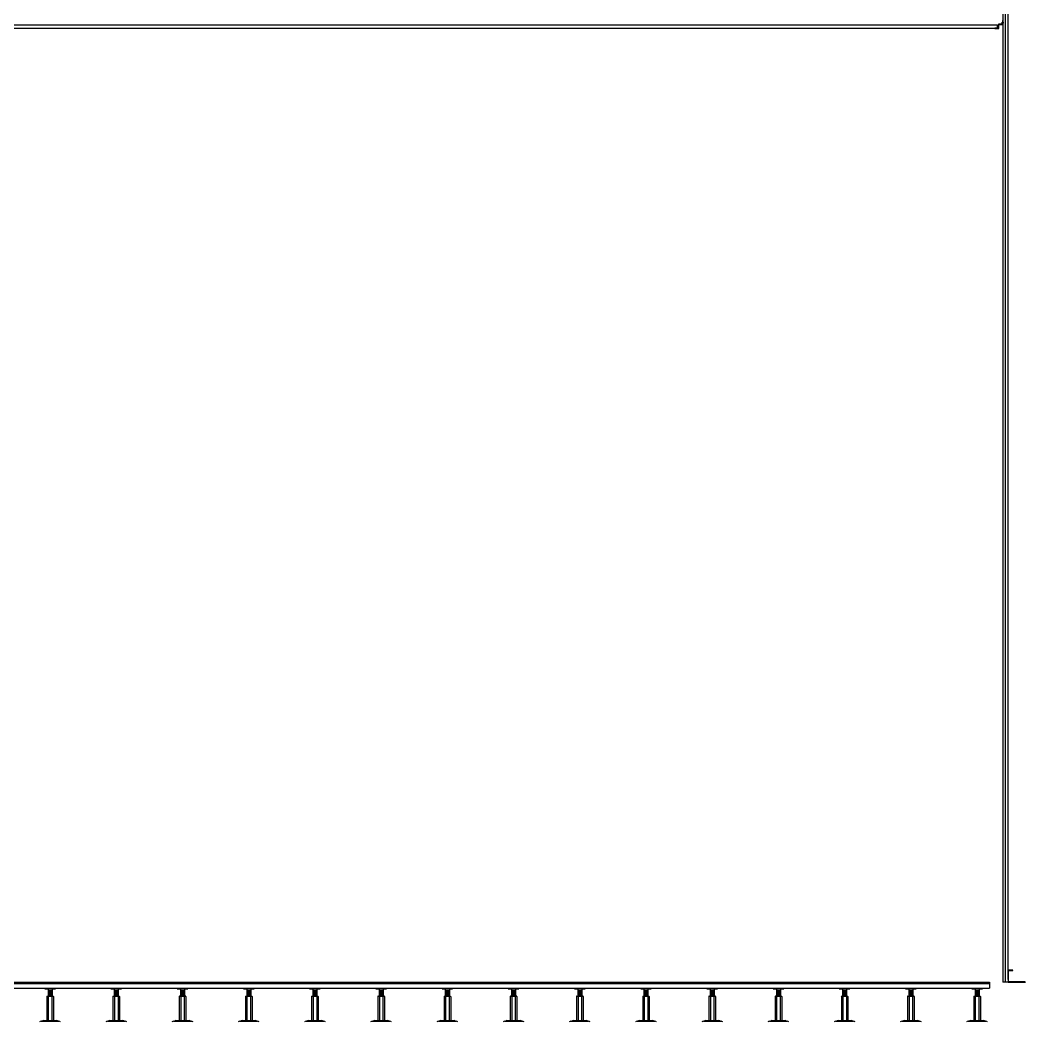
# Model space of a CAD drawing. Header units: millimetres. Extents: x 17311 to 801382, y -242618 to -104888.
# Drawn here: x 524100 to 527890, y -194279 to -190499 of the extents above; entities that cross this region are included whole.
import ezdxf

# ---------------------------------------------------------------- set-up
doc = ezdxf.new("R2010")
doc.units = ezdxf.units.MM
doc.header["$LTSCALE"] = 250
for name, color, linetype in [('8입면선', 8, 'Continuous'), ('A-CEIL', 8, 'Continuous'), ('A-ELE-4', 4, 'Continuous'), ('A-ELE-8', 8, 'Continuous'), ('A-WALL-D', 7, 'Continuous'), ('GES', 7, 'Continuous'), ('ISL', 251, 'Continuous'), ('MO-S', 3, 'Continuous'), ('입면', 7, 'Continuous')]:
    doc.layers.add(name, color=color, linetype=linetype)

# ---------------------------------------------------------------- blocks, each defined once
blk = doc.blocks.new('*U81')
at = {"layer": '8입면선', "color": 8}
blk.add_line((3316397.6, 472011.4), (3316397.6, 479051.4), dxfattribs=at)
at = {"layer": 'A-WALL-D'}
for p, q in [((3316387.6, 479051.4), (3316387.6, 472011.4)), ((3316407.6, 472021.4), (3316407.6, 479051.4)), ((3316407.6, 472011.4), (3316387.6, 472011.4))]:
    blk.add_line(p, q, dxfattribs=at)
at = {"layer": '입면', "color": 6}
for p, q in [((3316425.4, 472056.4), (3316407.6, 472056.4)), ((3316407.6, 472056.4), (3316407.6, 472011.4)), ((3316408.8, 472012.6), (3316408.8, 472055.2)), ((3316408.8, 472055.2), (3316425.4, 472055.2)), ((3316425.4, 472055.2), (3316425.4, 472056.4)), ((3316407.6, 472011.4), (3316472.9, 472011.4)), ((3316472.4, 472012.6), (3316408.8, 472012.6))]:
    blk.add_line(p, q, dxfattribs=at)
blk = doc.blocks.new('*U108')
at = {"layer": 'A-ELE-4'}
blk.add_line((-8.1, 0), (12441.9, 0), dxfattribs=at)
at = {"layer": 'A-ELE-8'}
for p, q in [((12441.9, 0), (12441.9, -23)), ((-8.1, -5), (12441.9, -5)), ((-8.1, -23), (12441.9, -23))]:
    blk.add_line(p, q, dxfattribs=at)
blk = doc.blocks.new('*U109')
at = {"layer": 'GES', "color": 8}
for p, q in [((47845, 2017, 0), (47845, 2019.5, 0)), ((47845, 2019.5, 0), (47885, 2019.5, 0)), ((47845, 2017, 0), (47885, 2017, 0)), ((47857.4, 2017, 0), (47857.4, 2007.2, 0)), ((47857.4, 2013.6, 0), (47857.4, 1989.7, 0)), ((47857.4, 2011.6, 0), (47872.6, 2011.6, 0)), ((47857.4, 2011.6, 0), (47872.6, 2011.6, 0)), ((47872.6, 2017, 0), (47872.6, 2007.2, 0)), ((47872.6, 2013.6, 0), (47872.6, 1989.7, 0)), ((47885, 2017, 0), (47885, 2019.5, 0)), ((48095, 2017, 0), (48095, 2019.5, 0)), ((48095, 2019.5, 0), (48135, 2019.5, 0)), ((48095, 2017, 0), (48135, 2017, 0)), ((48107.4, 2017, 0), (48107.4, 2007.2, 0)), ((48107.4, 2013.6, 0), (48107.4, 1989.7, 0)), ((48107.4, 2011.6, 0), (48122.6, 2011.6, 0)), ((48107.4, 2011.6, 0), (48122.6, 2011.6, 0)), ((48122.6, 2017, 0), (48122.6, 2007.2, 0)), ((48122.6, 2013.6, 0), (48122.6, 1989.7, 0)), ((48135, 2017, 0), (48135, 2019.5, 0)), ((48345, 2017, 0), (48345, 2019.5, 0)), ((48345, 2019.5, 0), (48385, 2019.5, 0)), ((48345, 2017, 0), (48385, 2017, 0)), ((48357.4, 2017, 0), (48357.4, 2007.2, 0)), ((48357.4, 2013.6, 0), (48357.4, 1989.7, 0)), ((48357.4, 2011.6, 0), (48372.6, 2011.6, 0)), ((48357.4, 2011.6, 0), (48372.6, 2011.6, 0)), ((48372.6, 2017, 0), (48372.6, 2007.2, 0)), ((48372.6, 2013.6, 0), (48372.6, 1989.7, 0)), ((48385, 2017, 0), (48385, 2019.5, 0)), ((48595, 2017, 0), (48595, 2019.5, 0)), ((48595, 2019.5, 0), (48635, 2019.5, 0)), ((48595, 2017, 0), (48635, 2017, 0)), ((48607.4, 2017, 0), (48607.4, 2007.2, 0)), ((48607.4, 2013.6, 0), (48607.4, 1989.7, 0)), ((48607.4, 2011.6, 0), (48622.6, 2011.6, 0)), ((48607.4, 2011.6, 0), (48622.6, 2011.6, 0)), ((48622.6, 2017, 0), (48622.6, 2007.2, 0)), ((48622.6, 2013.6, 0), (48622.6, 1989.7, 0)), ((48635, 2017, 0), (48635, 2019.5, 0)), ((48845, 2017, 0), (48845, 2019.5, 0)), ((48845, 2019.5, 0), (48885, 2019.5, 0)), ((48845, 2017, 0), (48885, 2017, 0)), ((48857.4, 2017, 0), (48857.4, 2007.2, 0)), ((48857.4, 2013.6, 0), (48857.4, 1989.7, 0)), ((48857.4, 2011.6, 0), (48872.6, 2011.6, 0)), ((48857.4, 2011.6, 0), (48872.6, 2011.6, 0)), ((48872.6, 2017, 0), (48872.6, 2007.2, 0)), ((48872.6, 2013.6, 0), (48872.6, 1989.7, 0)), ((48885, 2017, 0), (48885, 2019.5, 0)), ((49095, 2017, 0), (49095, 2019.5, 0)), ((49095, 2019.5, 0), (49135, 2019.5, 0)), ((49095, 2017, 0), (49135, 2017, 0)), ((49107.4, 2017, 0), (49107.4, 2007.2, 0)), ((49107.4, 2013.6, 0), (49107.4, 1989.7, 0)), ((49107.4, 2011.6, 0), (49122.6, 2011.6, 0)), ((49107.4, 2011.6, 0), (49122.6, 2011.6, 0)), ((49122.6, 2017, 0), (49122.6, 2007.2, 0)), ((49122.6, 2013.6, 0), (49122.6, 1989.7, 0)), ((49135, 2017, 0), (49135, 2019.5, 0)), ((49345, 2017, 0), (49345, 2019.5, 0)), ((49345, 2019.5, 0), (49385, 2019.5, 0)), ((49345, 2017, 0), (49385, 2017, 0)), ((49357.4, 2017, 0), (49357.4, 2007.2, 0)), ((49357.4, 2013.6, 0), (49357.4, 1989.7, 0)), ((49357.4, 2011.6, 0), (49372.6, 2011.6, 0)), ((49357.4, 2011.6, 0), (49372.6, 2011.6, 0)), ((49372.6, 2017, 0), (49372.6, 2007.2, 0)), ((49372.6, 2013.6, 0), (49372.6, 1989.7, 0)), ((49385, 2017, 0), (49385, 2019.5, 0)), ((49595, 2017, 0), (49595, 2019.5, 0)), ((49595, 2019.5, 0), (49635, 2019.5, 0)), ((49595, 2017, 0), (49635, 2017, 0)), ((49607.4, 2017, 0), (49607.4, 2007.2, 0)), ((49607.4, 2013.6, 0), (49607.4, 1989.7, 0)), ((49607.4, 2011.6, 0), (49622.6, 2011.6, 0)), ((49607.4, 2011.6, 0), (49622.6, 2011.6, 0)), ((49622.6, 2017, 0), (49622.6, 2007.2, 0)), ((49622.6, 2013.6, 0), (49622.6, 1989.7, 0)), ((49635, 2017, 0), (49635, 2019.5, 0)), ((49845, 2017, 0), (49845, 2019.5, 0)), ((49845, 2019.5, 0), (49885, 2019.5, 0)), ((49845, 2017, 0), (49885, 2017, 0)), ((49857.4, 2017, 0), (49857.4, 2007.2, 0)), ((49857.4, 2013.6, 0), (49857.4, 1989.7, 0)), ((49857.4, 2011.6, 0), (49872.6, 2011.6, 0)), ((49857.4, 2011.6, 0), (49872.6, 2011.6, 0)), ((49872.6, 2017, 0), (49872.6, 2007.2, 0)), ((49872.6, 2013.6, 0), (49872.6, 1989.7, 0)), ((49885, 2017, 0), (49885, 2019.5, 0)), ((50095, 2017, 0), (50095, 2019.5, 0)), ((50095, 2019.5, 0), (50135, 2019.5, 0)), ((50095, 2017, 0), (50135, 2017, 0)), ((50107.4, 2017, 0), (50107.4, 2007.2, 0)), ((50107.4, 2013.6, 0), (50107.4, 1989.7, 0)), ((50107.4, 2011.6, 0), (50122.6, 2011.6, 0)), ((50107.4, 2011.6, 0), (50122.6, 2011.6, 0)), ((50122.6, 2017, 0), (50122.6, 2007.2, 0)), ((50122.6, 2013.6, 0), (50122.6, 1989.7, 0)), ((50135, 2017, 0), (50135, 2019.5, 0)), ((50345, 2017, 0), (50345, 2019.5, 0)), ((50345, 2019.5, 0), (50385, 2019.5, 0)), ((50345, 2017, 0), (50385, 2017, 0)), ((50357.4, 2017, 0), (50357.4, 2007.2, 0)), ((50357.4, 2013.6, 0), (50357.4, 1989.7, 0)), ((50357.4, 2011.6, 0), (50372.6, 2011.6, 0)), ((50357.4, 2011.6, 0), (50372.6, 2011.6, 0)), ((50372.6, 2017, 0), (50372.6, 2007.2, 0)), ((50372.6, 2013.6, 0), (50372.6, 1989.7, 0)), ((50385, 2017, 0), (50385, 2019.5, 0)), ((50595, 2017, 0), (50595, 2019.5, 0)), ((50595, 2019.5, 0), (50635, 2019.5, 0)), ((50595, 2017, 0), (50635, 2017, 0)), ((50607.4, 2017, 0), (50607.4, 2007.2, 0)), ((50607.4, 2013.6, 0), (50607.4, 1989.7, 0)), ((50607.4, 2011.6, 0), (50622.6, 2011.6, 0)), ((50607.4, 2011.6, 0), (50622.6, 2011.6, 0)), ((50622.6, 2017, 0), (50622.6, 2007.2, 0)), ((50622.6, 2013.6, 0), (50622.6, 1989.7, 0)), ((50635, 2017, 0), (50635, 2019.5, 0)), ((50845, 2017, 0), (50845, 2019.5, 0)), ((50845, 2019.5, 0), (50885, 2019.5, 0)), ((50845, 2017, 0), (50885, 2017, 0)), ((50857.4, 2017, 0), (50857.4, 2007.2, 0)), ((50857.4, 2013.6, 0), (50857.4, 1989.7, 0)), ((50857.4, 2011.6, 0), (50872.6, 2011.6, 0)), ((50857.4, 2011.6, 0), (50872.6, 2011.6, 0)), ((50872.6, 2017, 0), (50872.6, 2007.2, 0)), ((50872.6, 2013.6, 0), (50872.6, 1989.7, 0)), ((50885, 2017, 0), (50885, 2019.5, 0)), ((51095, 2017, 0), (51095, 2019.5, 0)), ((51095, 2019.5, 0), (51135, 2019.5, 0)), ((51095, 2017, 0), (51135, 2017, 0)), ((51107.4, 2017, 0), (51107.4, 2007.2, 0)), ((51107.4, 2013.6, 0), (51107.4, 1989.7, 0)), ((51107.4, 2011.6, 0), (51122.6, 2011.6, 0)), ((51107.4, 2011.6, 0), (51122.6, 2011.6, 0)), ((51122.6, 2017, 0), (51122.6, 2007.2, 0)), ((51122.6, 2013.6, 0), (51122.6, 1989.7, 0)), ((51135, 2017, 0), (51135, 2019.5, 0)), ((51345, 2017, 0), (51345, 2019.5, 0)), ((51345, 2019.5, 0), (51385, 2019.5, 0)), ((51345, 2017, 0), (51385, 2017, 0)), ((51357.4, 2017, 0), (51357.4, 2007.2, 0)), ((51357.4, 2013.6, 0), (51357.4, 1989.7, 0)), ((51357.4, 2011.6, 0), (51372.6, 2011.6, 0)), ((51357.4, 2011.6, 0), (51372.6, 2011.6, 0)), ((51372.6, 2017, 0), (51372.6, 2007.2, 0)), ((51372.6, 2013.6, 0), (51372.6, 1989.7, 0)), ((51385, 2017, 0), (51385, 2019.5, 0)), ((47852.6, 1988.9, 0), (47852.6, 1898, 0)), ((47853.4, 1989.7, 0), (47857.6, 1989.7, 0)), ((47857.4, 2006.6, 0), (47872.6, 2006.6, 0)), ((47857.4, 2006.6, 0), (47872.6, 2006.6, 0)), ((47857.4, 2001.6, 0), (47872.6, 2001.6, 0)), ((47857.4, 2001.6, 0), (47872.6, 2001.6, 0)), ((47857.4, 1996.6, 0), (47872.6, 1996.6, 0)), ((47857.4, 1996.6, 0), (47872.6, 1996.6, 0)), ((47857.4, 1991.6, 0), (47872.6, 1991.6, 0)), ((47857.4, 1991.6, 0), (47872.6, 1991.6, 0)), ((47857.6, 1989.7, 0), (47872.6, 1989.7, 0)), ((47858.4, 1988.9, 0), (47858.4, 1898, 0)), ((47859.2, 1989.7, 0), (47870.9, 1989.7, 0)), ((47871.7, 1988.9, 0), (47871.7, 1898, 0)), ((47872.6, 1989.7, 0), (47876.7, 1989.7, 0)), ((47877.6, 1988.9, 0), (47877.6, 1898, 0)), ((48102.6, 1988.9, 0), (48102.6, 1898, 0)), ((48103.4, 1989.7, 0), (48107.6, 1989.7, 0)), ((48107.4, 2006.6, 0), (48122.6, 2006.6, 0)), ((48107.4, 2006.6, 0), (48122.6, 2006.6, 0)), ((48107.4, 2001.6, 0), (48122.6, 2001.6, 0)), ((48107.4, 2001.6, 0), (48122.6, 2001.6, 0)), ((48107.4, 1996.6, 0), (48122.6, 1996.6, 0)), ((48107.4, 1996.6, 0), (48122.6, 1996.6, 0)), ((48107.4, 1991.6, 0), (48122.6, 1991.6, 0)), ((48107.4, 1991.6, 0), (48122.6, 1991.6, 0)), ((48107.6, 1989.7, 0), (48122.6, 1989.7, 0)), ((48108.4, 1988.9, 0), (48108.4, 1898, 0)), ((48109.2, 1989.7, 0), (48120.9, 1989.7, 0)), ((48121.7, 1988.9, 0), (48121.7, 1898, 0)), ((48122.6, 1989.7, 0), (48126.7, 1989.7, 0)), ((48127.6, 1988.9, 0), (48127.6, 1898, 0)), ((48352.6, 1988.9, 0), (48352.6, 1898, 0)), ((48353.4, 1989.7, 0), (48357.6, 1989.7, 0)), ((48357.4, 2006.6, 0), (48372.6, 2006.6, 0)), ((48357.4, 2006.6, 0), (48372.6, 2006.6, 0)), ((48357.4, 2001.6, 0), (48372.6, 2001.6, 0)), ((48357.4, 2001.6, 0), (48372.6, 2001.6, 0)), ((48357.4, 1996.6, 0), (48372.6, 1996.6, 0)), ((48357.4, 1996.6, 0), (48372.6, 1996.6, 0)), ((48357.4, 1991.6, 0), (48372.6, 1991.6, 0)), ((48357.4, 1991.6, 0), (48372.6, 1991.6, 0)), ((48357.6, 1989.7, 0), (48372.6, 1989.7, 0)), ((48358.4, 1988.9, 0), (48358.4, 1898, 0)), ((48359.2, 1989.7, 0), (48370.9, 1989.7, 0)), ((48371.7, 1988.9, 0), (48371.7, 1898, 0)), ((48372.6, 1989.7, 0), (48376.7, 1989.7, 0)), ((48377.6, 1988.9, 0), (48377.6, 1898, 0)), ((48602.6, 1988.9, 0), (48602.6, 1898, 0)), ((48603.4, 1989.7, 0), (48607.6, 1989.7, 0)), ((48607.4, 2006.6, 0), (48622.6, 2006.6, 0)), ((48607.4, 2006.6, 0), (48622.6, 2006.6, 0)), ((48607.4, 2001.6, 0), (48622.6, 2001.6, 0)), ((48607.4, 2001.6, 0), (48622.6, 2001.6, 0)), ((48607.4, 1996.6, 0), (48622.6, 1996.6, 0)), ((48607.4, 1996.6, 0), (48622.6, 1996.6, 0)), ((48607.4, 1991.6, 0), (48622.6, 1991.6, 0)), ((48607.4, 1991.6, 0), (48622.6, 1991.6, 0)), ((48607.6, 1989.7, 0), (48622.6, 1989.7, 0)), ((48608.4, 1988.9, 0), (48608.4, 1898, 0)), ((48609.2, 1989.7, 0), (48620.9, 1989.7, 0)), ((48621.7, 1988.9, 0), (48621.7, 1898, 0)), ((48622.6, 1989.7, 0), (48626.7, 1989.7, 0)), ((48627.6, 1988.9, 0), (48627.6, 1898, 0)), ((48852.6, 1988.9, 0), (48852.6, 1898, 0)), ((48853.4, 1989.7, 0), (48857.6, 1989.7, 0)), ((48857.4, 2006.6, 0), (48872.6, 2006.6, 0)), ((48857.4, 2006.6, 0), (48872.6, 2006.6, 0)), ((48857.4, 2001.6, 0), (48872.6, 2001.6, 0)), ((48857.4, 2001.6, 0), (48872.6, 2001.6, 0)), ((48857.4, 1996.6, 0), (48872.6, 1996.6, 0)), ((48857.4, 1996.6, 0), (48872.6, 1996.6, 0)), ((48857.4, 1991.6, 0), (48872.6, 1991.6, 0)), ((48857.4, 1991.6, 0), (48872.6, 1991.6, 0)), ((48857.6, 1989.7, 0), (48872.6, 1989.7, 0)), ((48858.4, 1988.9, 0), (48858.4, 1898, 0)), ((48859.2, 1989.7, 0), (48870.9, 1989.7, 0)), ((48871.7, 1988.9, 0), (48871.7, 1898, 0)), ((48872.6, 1989.7, 0), (48876.7, 1989.7, 0)), ((48877.6, 1988.9, 0), (48877.6, 1898, 0)), ((49102.6, 1988.9, 0), (49102.6, 1898, 0)), ((49103.4, 1989.7, 0), (49107.6, 1989.7, 0)), ((49107.4, 2006.6, 0), (49122.6, 2006.6, 0)), ((49107.4, 2006.6, 0), (49122.6, 2006.6, 0)), ((49107.4, 2001.6, 0), (49122.6, 2001.6, 0)), ((49107.4, 2001.6, 0), (49122.6, 2001.6, 0)), ((49107.4, 1996.6, 0), (49122.6, 1996.6, 0)), ((49107.4, 1996.6, 0), (49122.6, 1996.6, 0)), ((49107.4, 1991.6, 0), (49122.6, 1991.6, 0)), ((49107.4, 1991.6, 0), (49122.6, 1991.6, 0)), ((49107.6, 1989.7, 0), (49122.6, 1989.7, 0)), ((49108.4, 1988.9, 0), (49108.4, 1898, 0)), ((49109.2, 1989.7, 0), (49120.9, 1989.7, 0)), ((49121.7, 1988.9, 0), (49121.7, 1898, 0)), ((49122.6, 1989.7, 0), (49126.7, 1989.7, 0)), ((49127.6, 1988.9, 0), (49127.6, 1898, 0)), ((49352.6, 1988.9, 0), (49352.6, 1898, 0)), ((49353.4, 1989.7, 0), (49357.6, 1989.7, 0)), ((49357.4, 2006.6, 0), (49372.6, 2006.6, 0)), ((49357.4, 2006.6, 0), (49372.6, 2006.6, 0)), ((49357.4, 2001.6, 0), (49372.6, 2001.6, 0)), ((49357.4, 2001.6, 0), (49372.6, 2001.6, 0)), ((49357.4, 1996.6, 0), (49372.6, 1996.6, 0)), ((49357.4, 1996.6, 0), (49372.6, 1996.6, 0)), ((49357.4, 1991.6, 0), (49372.6, 1991.6, 0)), ((49357.4, 1991.6, 0), (49372.6, 1991.6, 0)), ((49357.6, 1989.7, 0), (49372.6, 1989.7, 0)), ((49358.4, 1988.9, 0), (49358.4, 1898, 0)), ((49359.2, 1989.7, 0), (49370.9, 1989.7, 0)), ((49371.7, 1988.9, 0), (49371.7, 1898, 0)), ((49372.6, 1989.7, 0), (49376.7, 1989.7, 0)), ((49377.6, 1988.9, 0), (49377.6, 1898, 0)), ((49602.6, 1988.9, 0), (49602.6, 1898, 0)), ((49603.4, 1989.7, 0), (49607.6, 1989.7, 0)), ((49607.4, 2006.6, 0), (49622.6, 2006.6, 0)), ((49607.4, 2006.6, 0), (49622.6, 2006.6, 0)), ((49607.4, 2001.6, 0), (49622.6, 2001.6, 0)), ((49607.4, 2001.6, 0), (49622.6, 2001.6, 0)), ((49607.4, 1996.6, 0), (49622.6, 1996.6, 0)), ((49607.4, 1996.6, 0), (49622.6, 1996.6, 0)), ((49607.4, 1991.6, 0), (49622.6, 1991.6, 0)), ((49607.4, 1991.6, 0), (49622.6, 1991.6, 0)), ((49607.6, 1989.7, 0), (49622.6, 1989.7, 0)), ((49608.4, 1988.9, 0), (49608.4, 1898, 0)), ((49609.2, 1989.7, 0), (49620.9, 1989.7, 0)), ((49621.7, 1988.9, 0), (49621.7, 1898, 0)), ((49622.6, 1989.7, 0), (49626.7, 1989.7, 0)), ((49627.6, 1988.9, 0), (49627.6, 1898, 0)), ((49852.6, 1988.9, 0), (49852.6, 1898, 0)), ((49853.4, 1989.7, 0), (49857.6, 1989.7, 0)), ((49857.4, 2006.6, 0), (49872.6, 2006.6, 0)), ((49857.4, 2006.6, 0), (49872.6, 2006.6, 0)), ((49857.4, 2001.6, 0), (49872.6, 2001.6, 0)), ((49857.4, 2001.6, 0), (49872.6, 2001.6, 0)), ((49857.4, 1996.6, 0), (49872.6, 1996.6, 0)), ((49857.4, 1996.6, 0), (49872.6, 1996.6, 0)), ((49857.4, 1991.6, 0), (49872.6, 1991.6, 0)), ((49857.4, 1991.6, 0), (49872.6, 1991.6, 0)), ((49857.6, 1989.7, 0), (49872.6, 1989.7, 0)), ((49858.4, 1988.9, 0), (49858.4, 1898, 0)), ((49859.2, 1989.7, 0), (49870.9, 1989.7, 0)), ((49871.7, 1988.9, 0), (49871.7, 1898, 0)), ((49872.6, 1989.7, 0), (49876.7, 1989.7, 0)), ((49877.6, 1988.9, 0), (49877.6, 1898, 0)), ((50102.6, 1988.9, 0), (50102.6, 1898, 0)), ((50103.4, 1989.7, 0), (50107.6, 1989.7, 0)), ((50107.4, 2006.6, 0), (50122.6, 2006.6, 0)), ((50107.4, 2006.6, 0), (50122.6, 2006.6, 0)), ((50107.4, 2001.6, 0), (50122.6, 2001.6, 0)), ((50107.4, 2001.6, 0), (50122.6, 2001.6, 0)), ((50107.4, 1996.6, 0), (50122.6, 1996.6, 0)), ((50107.4, 1996.6, 0), (50122.6, 1996.6, 0)), ((50107.4, 1991.6, 0), (50122.6, 1991.6, 0)), ((50107.4, 1991.6, 0), (50122.6, 1991.6, 0)), ((50107.6, 1989.7, 0), (50122.6, 1989.7, 0)), ((50108.4, 1988.9, 0), (50108.4, 1898, 0)), ((50109.2, 1989.7, 0), (50120.9, 1989.7, 0)), ((50121.7, 1988.9, 0), (50121.7, 1898, 0)), ((50122.6, 1989.7, 0), (50126.7, 1989.7, 0)), ((50127.6, 1988.9, 0), (50127.6, 1898, 0)), ((50352.6, 1988.9, 0), (50352.6, 1898, 0)), ((50353.4, 1989.7, 0), (50357.6, 1989.7, 0)), ((50357.4, 2006.6, 0), (50372.6, 2006.6, 0)), ((50357.4, 2006.6, 0), (50372.6, 2006.6, 0)), ((50357.4, 2001.6, 0), (50372.6, 2001.6, 0)), ((50357.4, 2001.6, 0), (50372.6, 2001.6, 0)), ((50357.4, 1996.6, 0), (50372.6, 1996.6, 0)), ((50357.4, 1996.6, 0), (50372.6, 1996.6, 0)), ((50357.4, 1991.6, 0), (50372.6, 1991.6, 0)), ((50357.4, 1991.6, 0), (50372.6, 1991.6, 0)), ((50357.6, 1989.7, 0), (50372.6, 1989.7, 0)), ((50358.4, 1988.9, 0), (50358.4, 1898, 0)), ((50359.2, 1989.7, 0), (50370.9, 1989.7, 0)), ((50371.7, 1988.9, 0), (50371.7, 1898, 0)), ((50372.6, 1989.7, 0), (50376.7, 1989.7, 0)), ((50377.6, 1988.9, 0), (50377.6, 1898, 0)), ((50602.6, 1988.9, 0), (50602.6, 1898, 0)), ((50603.4, 1989.7, 0), (50607.6, 1989.7, 0)), ((50607.4, 2006.6, 0), (50622.6, 2006.6, 0)), ((50607.4, 2006.6, 0), (50622.6, 2006.6, 0)), ((50607.4, 2001.6, 0), (50622.6, 2001.6, 0)), ((50607.4, 2001.6, 0), (50622.6, 2001.6, 0)), ((50607.4, 1996.6, 0), (50622.6, 1996.6, 0)), ((50607.4, 1996.6, 0), (50622.6, 1996.6, 0)), ((50607.4, 1991.6, 0), (50622.6, 1991.6, 0)), ((50607.4, 1991.6, 0), (50622.6, 1991.6, 0)), ((50607.6, 1989.7, 0), (50622.6, 1989.7, 0)), ((50608.4, 1988.9, 0), (50608.4, 1898, 0)), ((50609.2, 1989.7, 0), (50620.9, 1989.7, 0)), ((50621.7, 1988.9, 0), (50621.7, 1898, 0)), ((50622.6, 1989.7, 0), (50626.7, 1989.7, 0)), ((50627.6, 1988.9, 0), (50627.6, 1898, 0)), ((50852.6, 1988.9, 0), (50852.6, 1898, 0)), ((50853.4, 1989.7, 0), (50857.6, 1989.7, 0)), ((50857.4, 2006.6, 0), (50872.6, 2006.6, 0)), ((50857.4, 2006.6, 0), (50872.6, 2006.6, 0)), ((50857.4, 2001.6, 0), (50872.6, 2001.6, 0)), ((50857.4, 2001.6, 0), (50872.6, 2001.6, 0)), ((50857.4, 1996.6, 0), (50872.6, 1996.6, 0)), ((50857.4, 1996.6, 0), (50872.6, 1996.6, 0)), ((50857.4, 1991.6, 0), (50872.6, 1991.6, 0)), ((50857.4, 1991.6, 0), (50872.6, 1991.6, 0)), ((50857.6, 1989.7, 0), (50872.6, 1989.7, 0)), ((50858.4, 1988.9, 0), (50858.4, 1898, 0)), ((50859.2, 1989.7, 0), (50870.9, 1989.7, 0)), ((50871.7, 1988.9, 0), (50871.7, 1898, 0)), ((50872.6, 1989.7, 0), (50876.7, 1989.7, 0)), ((50877.6, 1988.9, 0), (50877.6, 1898, 0)), ((51102.6, 1988.9, 0), (51102.6, 1898, 0)), ((51103.4, 1989.7, 0), (51107.6, 1989.7, 0)), ((51107.4, 2006.6, 0), (51122.6, 2006.6, 0)), ((51107.4, 2006.6, 0), (51122.6, 2006.6, 0)), ((51107.4, 2001.6, 0), (51122.6, 2001.6, 0)), ((51107.4, 2001.6, 0), (51122.6, 2001.6, 0)), ((51107.4, 1996.6, 0), (51122.6, 1996.6, 0)), ((51107.4, 1996.6, 0), (51122.6, 1996.6, 0)), ((51107.4, 1991.6, 0), (51122.6, 1991.6, 0)), ((51107.4, 1991.6, 0), (51122.6, 1991.6, 0)), ((51107.6, 1989.7, 0), (51122.6, 1989.7, 0)), ((51108.4, 1988.9, 0), (51108.4, 1898, 0)), ((51109.2, 1989.7, 0), (51120.9, 1989.7, 0)), ((51121.7, 1988.9, 0), (51121.7, 1898, 0)), ((51122.6, 1989.7, 0), (51126.7, 1989.7, 0)), ((51127.6, 1988.9, 0), (51127.6, 1898, 0)), ((51352.6, 1988.9, 0), (51352.6, 1898, 0)), ((51353.4, 1989.7, 0), (51357.6, 1989.7, 0)), ((51357.4, 2006.6, 0), (51372.6, 2006.6, 0)), ((51357.4, 2006.6, 0), (51372.6, 2006.6, 0)), ((51357.4, 2001.6, 0), (51372.6, 2001.6, 0)), ((51357.4, 2001.6, 0), (51372.6, 2001.6, 0)), ((51357.4, 1996.6, 0), (51372.6, 1996.6, 0)), ((51357.4, 1996.6, 0), (51372.6, 1996.6, 0)), ((51357.4, 1991.6, 0), (51372.6, 1991.6, 0)), ((51357.4, 1991.6, 0), (51372.6, 1991.6, 0)), ((51357.6, 1989.7, 0), (51372.6, 1989.7, 0)), ((51358.4, 1988.9, 0), (51358.4, 1898, 0)), ((51359.2, 1989.7, 0), (51370.9, 1989.7, 0)), ((51371.7, 1988.9, 0), (51371.7, 1898, 0)), ((51372.6, 1989.7, 0), (51376.7, 1989.7, 0)), ((51377.6, 1988.9, 0), (51377.6, 1898, 0)), ((47831.7, 1895.4), (47898.4, 1895.4)), ((47840.2, 1897.7), (47890.3, 1897.7)), ((47853.4, 1897.2, 0), (47857.6, 1897.2, 0)), ((47856.7, 1897.2, 0), (47856.7, 1897.7)), ((47857.6, 1897.2, 0), (47872.6, 1897.2, 0)), ((47872.6, 1897.2, 0), (47876.7, 1897.2, 0)), ((47873.4, 1897.2, 0), (47873.4, 1897.7)), ((48081.7, 1895.4), (48148.4, 1895.4)), ((48090.2, 1897.7), (48140.3, 1897.7)), ((48103.4, 1897.2, 0), (48107.6, 1897.2, 0)), ((48106.7, 1897.2, 0), (48106.7, 1897.7)), ((48107.6, 1897.2, 0), (48122.6, 1897.2, 0)), ((48122.6, 1897.2, 0), (48126.7, 1897.2, 0)), ((48123.4, 1897.2, 0), (48123.4, 1897.7)), ((48331.7, 1895.4), (48398.4, 1895.4)), ((48340.2, 1897.7), (48390.3, 1897.7)), ((48353.4, 1897.2, 0), (48357.6, 1897.2, 0)), ((48356.7, 1897.2, 0), (48356.7, 1897.7)), ((48357.6, 1897.2, 0), (48372.6, 1897.2, 0)), ((48372.6, 1897.2, 0), (48376.7, 1897.2, 0)), ((48373.4, 1897.2, 0), (48373.4, 1897.7)), ((48581.7, 1895.4), (48648.4, 1895.4)), ((48590.2, 1897.7), (48640.3, 1897.7)), ((48603.4, 1897.2, 0), (48607.6, 1897.2, 0)), ((48606.7, 1897.2, 0), (48606.7, 1897.7)), ((48607.6, 1897.2, 0), (48622.6, 1897.2, 0)), ((48622.6, 1897.2, 0), (48626.7, 1897.2, 0)), ((48623.4, 1897.2, 0), (48623.4, 1897.7)), ((48831.7, 1895.4), (48898.4, 1895.4)), ((48840.2, 1897.7), (48890.3, 1897.7)), ((48853.4, 1897.2, 0), (48857.6, 1897.2, 0)), ((48856.7, 1897.2, 0), (48856.7, 1897.7)), ((48857.6, 1897.2, 0), (48872.6, 1897.2, 0)), ((48872.6, 1897.2, 0), (48876.7, 1897.2, 0)), ((48873.4, 1897.2, 0), (48873.4, 1897.7)), ((49081.7, 1895.4), (49148.4, 1895.4)), ((49090.2, 1897.7), (49140.3, 1897.7)), ((49103.4, 1897.2, 0), (49107.6, 1897.2, 0)), ((49106.7, 1897.2, 0), (49106.7, 1897.7)), ((49107.6, 1897.2, 0), (49122.6, 1897.2, 0)), ((49122.6, 1897.2, 0), (49126.7, 1897.2, 0)), ((49123.4, 1897.2, 0), (49123.4, 1897.7)), ((49331.7, 1895.4), (49398.4, 1895.4)), ((49340.2, 1897.7), (49390.3, 1897.7)), ((49353.4, 1897.2, 0), (49357.6, 1897.2, 0)), ((49356.7, 1897.2, 0), (49356.7, 1897.7)), ((49357.6, 1897.2, 0), (49372.6, 1897.2, 0)), ((49372.6, 1897.2, 0), (49376.7, 1897.2, 0)), ((49373.4, 1897.2, 0), (49373.4, 1897.7)), ((49581.7, 1895.4), (49648.4, 1895.4)), ((49590.2, 1897.7), (49640.3, 1897.7)), ((49603.4, 1897.2, 0), (49607.6, 1897.2, 0)), ((49606.7, 1897.2, 0), (49606.7, 1897.7)), ((49607.6, 1897.2, 0), (49622.6, 1897.2, 0)), ((49622.6, 1897.2, 0), (49626.7, 1897.2, 0)), ((49623.4, 1897.2, 0), (49623.4, 1897.7)), ((49831.7, 1895.4), (49898.4, 1895.4)), ((49840.2, 1897.7), (49890.3, 1897.7)), ((49853.4, 1897.2, 0), (49857.6, 1897.2, 0)), ((49856.7, 1897.2, 0), (49856.7, 1897.7)), ((49857.6, 1897.2, 0), (49872.6, 1897.2, 0)), ((49872.6, 1897.2, 0), (49876.7, 1897.2, 0)), ((49873.4, 1897.2, 0), (49873.4, 1897.7)), ((50081.7, 1895.4), (50148.4, 1895.4)), ((50090.2, 1897.7), (50140.3, 1897.7)), ((50103.4, 1897.2, 0), (50107.6, 1897.2, 0)), ((50106.7, 1897.2, 0), (50106.7, 1897.7)), ((50107.6, 1897.2, 0), (50122.6, 1897.2, 0)), ((50122.6, 1897.2, 0), (50126.7, 1897.2, 0)), ((50123.4, 1897.2, 0), (50123.4, 1897.7)), ((50331.7, 1895.4), (50398.4, 1895.4)), ((50340.2, 1897.7), (50390.3, 1897.7)), ((50353.4, 1897.2, 0), (50357.6, 1897.2, 0)), ((50356.7, 1897.2, 0), (50356.7, 1897.7)), ((50357.6, 1897.2, 0), (50372.6, 1897.2, 0)), ((50372.6, 1897.2, 0), (50376.7, 1897.2, 0)), ((50373.4, 1897.2, 0), (50373.4, 1897.7)), ((50581.7, 1895.4), (50648.4, 1895.4)), ((50590.2, 1897.7), (50640.3, 1897.7)), ((50603.4, 1897.2, 0), (50607.6, 1897.2, 0)), ((50606.7, 1897.2, 0), (50606.7, 1897.7)), ((50607.6, 1897.2, 0), (50622.6, 1897.2, 0)), ((50622.6, 1897.2, 0), (50626.7, 1897.2, 0)), ((50623.4, 1897.2, 0), (50623.4, 1897.7)), ((50831.7, 1895.4), (50898.4, 1895.4)), ((50840.2, 1897.7), (50890.3, 1897.7)), ((50853.4, 1897.2, 0), (50857.6, 1897.2, 0)), ((50856.7, 1897.2, 0), (50856.7, 1897.7)), ((50857.6, 1897.2, 0), (50872.6, 1897.2, 0)), ((50872.6, 1897.2, 0), (50876.7, 1897.2, 0)), ((50873.4, 1897.2, 0), (50873.4, 1897.7)), ((51081.7, 1895.4), (51148.4, 1895.4)), ((51090.2, 1897.7), (51140.3, 1897.7)), ((51103.4, 1897.2, 0), (51107.6, 1897.2, 0)), ((51106.7, 1897.2, 0), (51106.7, 1897.7)), ((51107.6, 1897.2, 0), (51122.6, 1897.2, 0)), ((51122.6, 1897.2, 0), (51126.7, 1897.2, 0)), ((51123.4, 1897.2, 0), (51123.4, 1897.7)), ((51331.7, 1895.4), (51398.4, 1895.4)), ((51340.2, 1897.7), (51390.3, 1897.7)), ((51353.4, 1897.2, 0), (51357.6, 1897.2, 0)), ((51356.7, 1897.2, 0), (51356.7, 1897.7)), ((51357.6, 1897.2, 0), (51372.6, 1897.2, 0)), ((51372.6, 1897.2, 0), (51376.7, 1897.2, 0)), ((51373.4, 1897.2, 0), (51373.4, 1897.7))]:
    blk.add_line(p, q, dxfattribs=at)
for centre, radius, start, end in [((47853.4, 1988.9, 0), 0.833, 90, 180), ((47857.6, 1988.9, 0), 0.833, 0, 90), ((47859.2, 1988.9, 0), 0.833, 90, 180), ((47870.9, 1988.9, 0), 0.833, 0, 90), ((47872.6, 1988.9, 0), 0.833, 90, 180), ((47876.7, 1988.9, 0), 0.833, 0, 90), ((48103.4, 1988.9, 0), 0.833, 90, 180), ((48107.6, 1988.9, 0), 0.833, 0, 90), ((48109.2, 1988.9, 0), 0.833, 90, 180), ((48120.9, 1988.9, 0), 0.833, 0, 90), ((48122.6, 1988.9, 0), 0.833, 90, 180), ((48126.7, 1988.9, 0), 0.833, 0, 90), ((48353.4, 1988.9, 0), 0.833, 90, 180), ((48357.6, 1988.9, 0), 0.833, 0, 90), ((48359.2, 1988.9, 0), 0.833, 90, 180), ((48370.9, 1988.9, 0), 0.833, 0, 90), ((48372.6, 1988.9, 0), 0.833, 90, 180), ((48376.7, 1988.9, 0), 0.833, 0, 90), ((48603.4, 1988.9, 0), 0.833, 90, 180), ((48607.6, 1988.9, 0), 0.833, 0, 90), ((48609.2, 1988.9, 0), 0.833, 90, 180), ((48620.9, 1988.9, 0), 0.833, 0, 90), ((48622.6, 1988.9, 0), 0.833, 90, 180), ((48626.7, 1988.9, 0), 0.833, 0, 90), ((48853.4, 1988.9, 0), 0.833, 90, 180), ((48857.6, 1988.9, 0), 0.833, 0, 90), ((48859.2, 1988.9, 0), 0.833, 90, 180), ((48870.9, 1988.9, 0), 0.833, 0, 90), ((48872.6, 1988.9, 0), 0.833, 90, 180), ((48876.7, 1988.9, 0), 0.833, 0, 90), ((49103.4, 1988.9, 0), 0.833, 90, 180), ((49107.6, 1988.9, 0), 0.833, 0, 90), ((49109.2, 1988.9, 0), 0.833, 90, 180), ((49120.9, 1988.9, 0), 0.833, 0, 90), ((49122.6, 1988.9, 0), 0.833, 90, 180), ((49126.7, 1988.9, 0), 0.833, 0, 90), ((49353.4, 1988.9, 0), 0.833, 90, 180), ((49357.6, 1988.9, 0), 0.833, 0, 90), ((49359.2, 1988.9, 0), 0.833, 90, 180), ((49370.9, 1988.9, 0), 0.833, 0, 90), ((49372.6, 1988.9, 0), 0.833, 90, 180), ((49376.7, 1988.9, 0), 0.833, 0, 90), ((49603.4, 1988.9, 0), 0.833, 90, 180), ((49607.6, 1988.9, 0), 0.833, 0, 90), ((49609.2, 1988.9, 0), 0.833, 90, 180), ((49620.9, 1988.9, 0), 0.833, 0, 90), ((49622.6, 1988.9, 0), 0.833, 90, 180), ((49626.7, 1988.9, 0), 0.833, 0, 90), ((49853.4, 1988.9, 0), 0.833, 90, 180), ((49857.6, 1988.9, 0), 0.833, 0, 90), ((49859.2, 1988.9, 0), 0.833, 90, 180), ((49870.9, 1988.9, 0), 0.833, 0, 90), ((49872.6, 1988.9, 0), 0.833, 90, 180), ((49876.7, 1988.9, 0), 0.833, 0, 90), ((50103.4, 1988.9, 0), 0.833, 90, 180), ((50107.6, 1988.9, 0), 0.833, 0, 90), ((50109.2, 1988.9, 0), 0.833, 90, 180), ((50120.9, 1988.9, 0), 0.833, 0, 90), ((50122.6, 1988.9, 0), 0.833, 90, 180), ((50126.7, 1988.9, 0), 0.833, 0, 90), ((50353.4, 1988.9, 0), 0.833, 90, 180), ((50357.6, 1988.9, 0), 0.833, 0, 90), ((50359.2, 1988.9, 0), 0.833, 90, 180), ((50370.9, 1988.9, 0), 0.833, 0, 90), ((50372.6, 1988.9, 0), 0.833, 90, 180), ((50376.7, 1988.9, 0), 0.833, 0, 90), ((50603.4, 1988.9, 0), 0.833, 90, 180), ((50607.6, 1988.9, 0), 0.833, 0, 90), ((50609.2, 1988.9, 0), 0.833, 90, 180), ((50620.9, 1988.9, 0), 0.833, 0, 90), ((50622.6, 1988.9, 0), 0.833, 90, 180), ((50626.7, 1988.9, 0), 0.833, 0, 90), ((50853.4, 1988.9, 0), 0.833, 90, 180), ((50857.6, 1988.9, 0), 0.833, 0, 90), ((50859.2, 1988.9, 0), 0.833, 90, 180), ((50870.9, 1988.9, 0), 0.833, 0, 90), ((50872.6, 1988.9, 0), 0.833, 90, 180), ((50876.7, 1988.9, 0), 0.833, 0, 90), ((51103.4, 1988.9, 0), 0.833, 90, 180), ((51107.6, 1988.9, 0), 0.833, 0, 90), ((51109.2, 1988.9, 0), 0.833, 90, 180), ((51120.9, 1988.9, 0), 0.833, 0, 90), ((51122.6, 1988.9, 0), 0.833, 90, 180), ((51126.7, 1988.9, 0), 0.833, 0, 90), ((51353.4, 1988.9, 0), 0.833, 90, 180), ((51357.6, 1988.9, 0), 0.833, 0, 90), ((51359.2, 1988.9, 0), 0.833, 90, 180), ((51370.9, 1988.9, 0), 0.833, 0, 90), ((51372.6, 1988.9, 0), 0.833, 90, 180), ((51376.7, 1988.9, 0), 0.833, 0, 90), ((47831.7, 1887.1), 8.33, 90, 139.756), ((47840.2, 1889.3), 8.33, 90, 132.9054), ((47853.4, 1898, 0), 0.833, 180, 270), ((47857.6, 1898, 0), 0.833, 270, 0), ((47859.2, 1898, 0), 0.833, 180, 270), ((47872.6, 1898, 0), 0.833, 180, 270), ((47876.7, 1898, 0), 0.833, 270, 0), ((47890.3, 1889.3), 8.33, 47.0946, 90), ((47898.4, 1887.1), 8.33, 40.244, 90), ((48081.7, 1887.1), 8.33, 90, 139.756), ((48090.2, 1889.3), 8.33, 90, 132.9054), ((48103.4, 1898, 0), 0.833, 180, 270), ((48107.6, 1898, 0), 0.833, 270, 0), ((48109.2, 1898, 0), 0.833, 180, 270), ((48122.6, 1898, 0), 0.833, 180, 270), ((48126.7, 1898, 0), 0.833, 270, 0), ((48140.3, 1889.3), 8.33, 47.0946, 90), ((48148.4, 1887.1), 8.33, 40.244, 90), ((48331.7, 1887.1), 8.33, 90, 139.756), ((48340.2, 1889.3), 8.33, 90, 132.9054), ((48353.4, 1898, 0), 0.833, 180, 270), ((48357.6, 1898, 0), 0.833, 270, 0), ((48359.2, 1898, 0), 0.833, 180, 270), ((48372.6, 1898, 0), 0.833, 180, 270), ((48376.7, 1898, 0), 0.833, 270, 0), ((48390.3, 1889.3), 8.33, 47.0946, 90), ((48398.4, 1887.1), 8.33, 40.244, 90), ((48581.7, 1887.1), 8.33, 90, 139.756), ((48590.2, 1889.3), 8.33, 90, 132.9054), ((48603.4, 1898, 0), 0.833, 180, 270), ((48607.6, 1898, 0), 0.833, 270, 0), ((48609.2, 1898, 0), 0.833, 180, 270), ((48622.6, 1898, 0), 0.833, 180, 270), ((48626.7, 1898, 0), 0.833, 270, 0), ((48640.3, 1889.3), 8.33, 47.0946, 90), ((48648.4, 1887.1), 8.33, 40.244, 90), ((48831.7, 1887.1), 8.33, 90, 139.756), ((48840.2, 1889.3), 8.33, 90, 132.9054), ((48853.4, 1898, 0), 0.833, 180, 270), ((48857.6, 1898, 0), 0.833, 270, 0), ((48859.2, 1898, 0), 0.833, 180, 270), ((48872.6, 1898, 0), 0.833, 180, 270), ((48876.7, 1898, 0), 0.833, 270, 0), ((48890.3, 1889.3), 8.33, 47.0946, 90), ((48898.4, 1887.1), 8.33, 40.244, 90), ((49081.7, 1887.1), 8.33, 90, 139.756), ((49090.2, 1889.3), 8.33, 90, 132.9054), ((49103.4, 1898, 0), 0.833, 180, 270), ((49107.6, 1898, 0), 0.833, 270, 0), ((49109.2, 1898, 0), 0.833, 180, 270), ((49122.6, 1898, 0), 0.833, 180, 270), ((49126.7, 1898, 0), 0.833, 270, 0), ((49140.3, 1889.3), 8.33, 47.0946, 90), ((49148.4, 1887.1), 8.33, 40.244, 90), ((49331.7, 1887.1), 8.33, 90, 139.756), ((49340.2, 1889.3), 8.33, 90, 132.9054), ((49353.4, 1898, 0), 0.833, 180, 270), ((49357.6, 1898, 0), 0.833, 270, 0), ((49359.2, 1898, 0), 0.833, 180, 270), ((49372.6, 1898, 0), 0.833, 180, 270), ((49376.7, 1898, 0), 0.833, 270, 0), ((49390.3, 1889.3), 8.33, 47.0946, 90), ((49398.4, 1887.1), 8.33, 40.244, 90), ((49581.7, 1887.1), 8.33, 90, 139.756), ((49590.2, 1889.3), 8.33, 90, 132.9054), ((49603.4, 1898, 0), 0.833, 180, 270), ((49607.6, 1898, 0), 0.833, 270, 0), ((49609.2, 1898, 0), 0.833, 180, 270), ((49622.6, 1898, 0), 0.833, 180, 270), ((49626.7, 1898, 0), 0.833, 270, 0), ((49640.3, 1889.3), 8.33, 47.0946, 90), ((49648.4, 1887.1), 8.33, 40.244, 90), ((49831.7, 1887.1), 8.33, 90, 139.756), ((49840.2, 1889.3), 8.33, 90, 132.9054), ((49853.4, 1898, 0), 0.833, 180, 270), ((49857.6, 1898, 0), 0.833, 270, 0), ((49859.2, 1898, 0), 0.833, 180, 270), ((49872.6, 1898, 0), 0.833, 180, 270), ((49876.7, 1898, 0), 0.833, 270, 0), ((49890.3, 1889.3), 8.33, 47.0946, 90), ((49898.4, 1887.1), 8.33, 40.244, 90), ((50081.7, 1887.1), 8.33, 90, 139.756), ((50090.2, 1889.3), 8.33, 90, 132.9054), ((50103.4, 1898, 0), 0.833, 180, 270), ((50107.6, 1898, 0), 0.833, 270, 0), ((50109.2, 1898, 0), 0.833, 180, 270), ((50122.6, 1898, 0), 0.833, 180, 270), ((50126.7, 1898, 0), 0.833, 270, 0), ((50140.3, 1889.3), 8.33, 47.0946, 90), ((50148.4, 1887.1), 8.33, 40.244, 90), ((50331.7, 1887.1), 8.33, 90, 139.756), ((50340.2, 1889.3), 8.33, 90, 132.9054), ((50353.4, 1898, 0), 0.833, 180, 270), ((50357.6, 1898, 0), 0.833, 270, 0), ((50359.2, 1898, 0), 0.833, 180, 270), ((50372.6, 1898, 0), 0.833, 180, 270), ((50376.7, 1898, 0), 0.833, 270, 0), ((50390.3, 1889.3), 8.33, 47.0946, 90), ((50398.4, 1887.1), 8.33, 40.244, 90), ((50581.7, 1887.1), 8.33, 90, 139.756), ((50590.2, 1889.3), 8.33, 90, 132.9054), ((50603.4, 1898, 0), 0.833, 180, 270), ((50607.6, 1898, 0), 0.833, 270, 0), ((50609.2, 1898, 0), 0.833, 180, 270), ((50622.6, 1898, 0), 0.833, 180, 270), ((50626.7, 1898, 0), 0.833, 270, 0), ((50640.3, 1889.3), 8.33, 47.0946, 90), ((50648.4, 1887.1), 8.33, 40.244, 90), ((50831.7, 1887.1), 8.33, 90, 139.756), ((50840.2, 1889.3), 8.33, 90, 132.9054), ((50853.4, 1898, 0), 0.833, 180, 270), ((50857.6, 1898, 0), 0.833, 270, 0), ((50859.2, 1898, 0), 0.833, 180, 270), ((50872.6, 1898, 0), 0.833, 180, 270), ((50876.7, 1898, 0), 0.833, 270, 0), ((50890.3, 1889.3), 8.33, 47.0946, 90), ((50898.4, 1887.1), 8.33, 40.244, 90), ((51081.7, 1887.1), 8.33, 90, 139.756), ((51090.2, 1889.3), 8.33, 90, 132.9054), ((51103.4, 1898, 0), 0.833, 180, 270), ((51107.6, 1898, 0), 0.833, 270, 0), ((51109.2, 1898, 0), 0.833, 180, 270), ((51122.6, 1898, 0), 0.833, 180, 270), ((51126.7, 1898, 0), 0.833, 270, 0), ((51140.3, 1889.3), 8.33, 47.0946, 90), ((51148.4, 1887.1), 8.33, 40.244, 90), ((51331.7, 1887.1), 8.33, 90, 139.756), ((51340.2, 1889.3), 8.33, 90, 132.9054), ((51353.4, 1898, 0), 0.833, 180, 270), ((51357.6, 1898, 0), 0.833, 270, 0), ((51359.2, 1898, 0), 0.833, 180, 270), ((51372.6, 1898, 0), 0.833, 180, 270), ((51376.7, 1898, 0), 0.833, 270, 0), ((51390.3, 1889.3), 8.33, 47.0946, 90), ((51398.4, 1887.1), 8.33, 40.244, 90)]:
    blk.add_arc(centre, radius, start, end, dxfattribs=at)

msp = doc.modelspace()

# ---------------------------------------------------------------- linework, layer by layer
at = {"layer": 'A-CEIL'}
for p, q in [((515743.3, -190517.5, 0), (527790, -190517.5, 0)), ((515743.3, -190529.5, 0), (527790, -190529.5, 0))]:
    msp.add_line(p, q, dxfattribs=at)
at = {"layer": 'ISL'}
msp.add_line((527790, -190529.5), (527790, -190517.5, 0), dxfattribs=at)
at = {"layer": 'MO-S'}
msp.add_line((527805.9, -190508.3), (527814, -190508.3), dxfattribs=at)
msp.add_lwpolyline([(527810.7, -190500.7), (527809.5, -190500.7), (527809.5, -190514.5), (527794.5, -190514.5), (527794.5, -190529.5), (527780.7, -190529.5), (527780.7, -190530.7), (527795.7, -190530.7), (527795.7, -190515.7), (527810.7, -190515.7)], close=True, dxfattribs=at)

# ---------------------------------------------------------------- block references
at = {"layer": 'A-WALL-D'}
msp.add_blockref('*U81', (-2788576.9, -666140.9), dxfattribs=at)
at = {"layer": 'GES'}
msp.add_blockref('*U108', (515318.7, -194129.5), dxfattribs=at)
at = {"layer": 'GES', "color": 2, "linetype": 'Continuous'}
msp.add_blockref('*U109', (476348.2, -196172), dxfattribs=at)

doc.saveas('drawing.dxf')
